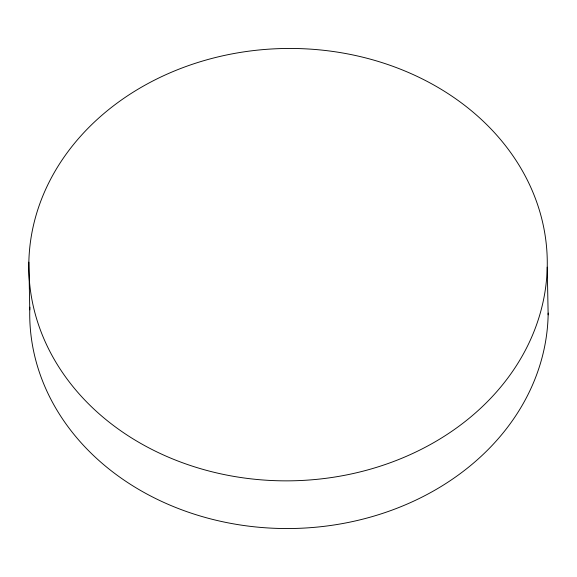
<?xml version="1.0" encoding="UTF-8"?>
<svg xmlns="http://www.w3.org/2000/svg" width="577" height="577" viewBox="0 0 577 577"><rect width="100%" height="100%" fill="white"/><g stroke="black" fill="none" stroke-linecap="round" stroke-linejoin="round"><path stroke-width="0.87" d="M547.234 267.165A259.253 216.187 -1.1 0 1 154.261 450.623A259.253 216.187 -1.1 0 1 162.627 76.171A259.253 216.187 -1.1 0 1 547.234 267.165L548.15 314.854M28.85 262.146L29.766 309.835M548.179 313.08A259.253 216.187 -1.1 0 1 283.595 528.525A259.253 216.187 -1.1 0 1 29.845 307.166"/></g></svg>
